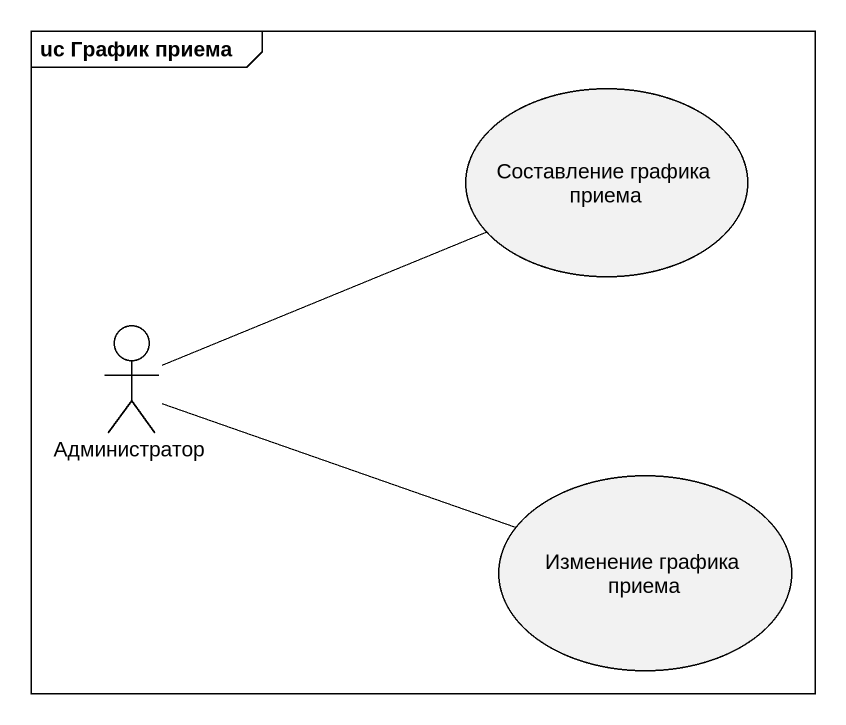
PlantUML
@startuml
mainframe uc График приема
usecase "Составление графика приема" as Составление_графика_приема
actor Администратор
usecase "Изменение графика приема" as Изменение_графика_приема
Администратор -right- Составление_графика_приема
Администратор -right- Изменение_графика_приема
@enduml
